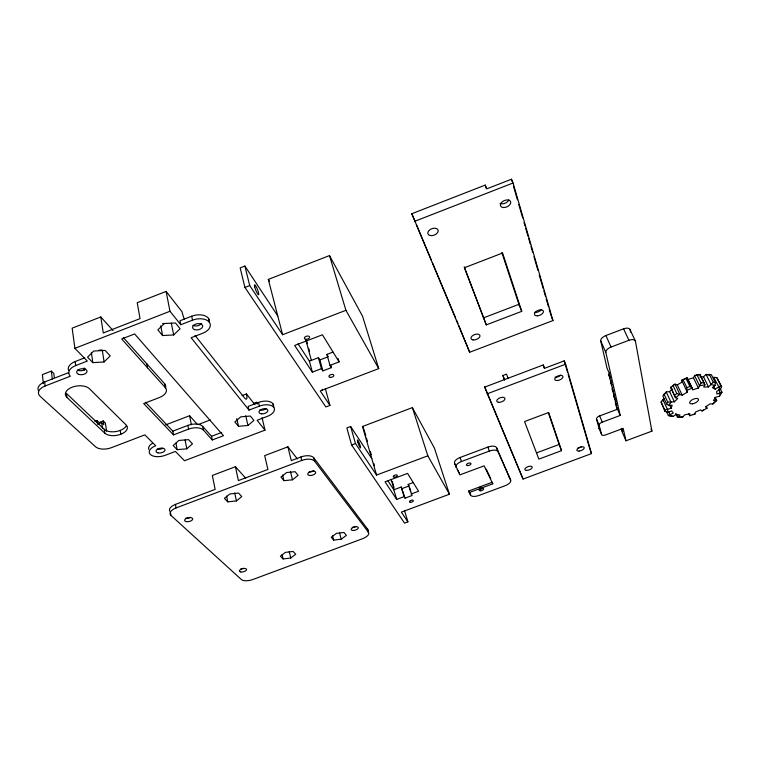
<?xml version="1.0" encoding="UTF-8"?>
<svg xmlns="http://www.w3.org/2000/svg" width="760" height="760" viewBox="0 0 760 760"><rect width="100%" height="100%" fill="white"/><g stroke="black" fill="none" stroke-linecap="round" stroke-linejoin="round"><path stroke-width="1.14" d="M611.116 380.095L610.565 381.976L611.952 385.139L609.729 378.375L609.9 376.238M720.024 388.284L722 392.236L716.899 394.06L716.689 391.324L720.233 389.557L713.649 377.226L716.851 377.673L720.822 385.624L715.16 389.148L712.376 387.657L715.056 385.396L715.35 382.651L711.369 374.651L706.125 374.471L703.475 376.751L699.922 376.837M686.622 390.526L686.936 387.762L683.059 379.696L681.692 380.256L682.375 381.938L677.303 384.873L675.003 384.132L673.008 385.519L676.827 393.585L682.176 395.133L687.287 392.198L686.622 390.526L692.16 388.103L687.192 377.844L681.692 380.256L687.287 392.198M688.693 413.715L689.643 415.72L695.048 414.038L695.286 412.167L700.635 409.849L702.078 410.998L707.056 408.187L706.078 406.182M670.653 387.429L675.003 384.132L679.877 394.402L675.488 397.689L670.672 387.286L675.488 397.689L677.797 398.401L674.386 401.822L667.764 402.125L666.577 403.921L668.781 405.565L672.153 405.184L671.213 408.272L664.772 410.039L661.077 402.04L662.834 399.447L664.649 398.772M616.911 409.45L617.424 407.588M609.453 372.856L608.893 374.747L610.289 377.929L609.188 373.122L607.078 368.324L600.732 340.926A6.308 3.201 -23.6 0 1 605.9 335.53L623.618 328.823A6.327 3.201 -24.1 0 1 630.135 329.812L635.436 341.249L651.918 431.148L625.983 440.791L623.153 428.374L605.568 434.929A3.762 1.691 -21.9 0 1 601.616 434.596L599.127 425.191A3.819 1.738 -22 0 1 602.262 422.151L620.207 415.454L616.151 406.134L615.372 402.791L615.894 400.928M615.372 402.791L616.731 405.897L613.804 395.998L614.336 394.126M613.804 395.998L615.172 399.123L612.199 389.063L612.74 387.191M715.35 382.651L713.279 382.261L708.5 386.945L703.75 387.077L704.909 384.845L699.922 374.462L694.554 375.554L693.433 377.805L687.857 379.534L687.192 377.844L683.059 379.696M715.255 397.537L716.708 400.482L713.422 400.52L715.778 397.185L719.35 396.302L720.48 393.176L718.475 389.139M722 392.236L719.35 396.302M720.233 389.557L721.639 386.802L716.851 377.673M687.857 379.534L692.816 389.785L698.411 388.046L701.005 383.012L703.874 382.498L704.909 384.845L699.561 385.805L694.554 375.554L699.884 374.613M672.277 388.844L669.579 391.59L666.216 391.96L662.843 395.894L666.577 403.921M665.114 393.651L666.216 391.96L671.004 402.202L668.781 405.565M675.707 413.506L677.549 417.459L682.832 416.993L684.693 414.817L689.871 413.849L689.643 415.72L690.232 415.454M104.091 361.969L110.219 355.889L105.089 350.408L93.698 351.053L87.581 357.219L92.834 362.644L104.091 361.969L102.277 350.008L98.923 350.198M164.312 323.57L157.852 329.878L162.583 335.54L173.65 334.951L180.111 328.728L175.512 323.01L162.555 323.57M706.297 408.5L707.056 408.187L705.622 407.027L709.973 403.854L712.775 404.016L716.233 400.681L714.742 397.67M716.708 400.482L712.775 404.016M186.78 448.808L192.46 443.83L188.537 439.641L178.838 440.467L173.156 445.512L177.175 449.663L186.78 448.808L185.107 440.012M247.94 425.505L253.878 420.413L250.363 416.052L240.806 416.812L234.859 421.962L238.478 426.284L247.94 425.505L245.717 415.701M236.417 500.944L241.784 496.575L238.507 493.069L229.786 493.971L224.409 498.389L227.772 501.856L236.417 500.944L234.716 492.889M292.486 479.807L298.072 475.351L295.137 471.713L286.539 472.558L280.944 477.061L283.964 480.671L292.486 479.807L290.538 471.827M290.738 557.992L295.726 554.249L293.084 551.437L285.399 552.387L280.402 556.158L283.109 558.952L290.738 557.992L289.247 551.608M674.471 395.352L676.827 393.585M341.212 539.201L346.37 535.392L344.014 532.466L336.423 533.368L331.255 537.216L333.678 540.122L341.212 539.201L339.549 532.864M666.52 411.559L668.363 415.53L669.902 416.262L673.075 416.385L676.153 414.39L680.029 414.998L677.549 417.459M702.078 410.998L703.636 410.001M686.936 387.762L689.909 386.46L692.16 388.103L692.816 389.785M113.05 330.572L100.814 316.948L72.153 328.159L74.898 348.337L87.314 361.066L75.706 365.579A13.081 7.438 -7.1 0 0 70.357 376.2L45.134 385.994A13.034 7.22 -6.5 0 0 40.128 396.302L95.551 446.766A11.913 6.232 -8.8 0 0 111.387 447.688L144.865 434.872L155.714 445.74A11.428 5.909 -10.5 0 0 150.261 454.413A11.428 5.909 -10.5 0 0 165.252 455.297L175.408 451.421L184.5 460.75L264.983 430.131L262.058 417.648M184.3 319A12.483 2.888 67.7 0 1 182.039 311.742L166.107 291.412L137.218 302.708L140.03 318.63L103.274 332.975L100.814 316.948M277.742 315.875L244.9 266.048L240.16 267.9L244.919 287.451L325.869 406.97L329.945 405.412L325.375 388.797M411.815 213.721L485.222 185.098L486.78 188.85L511.451 179.236L513.076 182.998L552.966 320.568L469.67 352.25L411.815 213.721L415.473 222.423M74.898 348.337L169.983 311.267L180.756 324.738L192.508 320.169A12.873 7.724 -10.8 0 1 209.275 322.183A12.873 7.724 -10.8 0 1 202.701 333.26L191.149 337.744L248.985 410.106L259.407 406.125A11.314 6.08 -13.4 0 1 273.762 407.284A11.314 6.08 -13.4 0 1 267.377 416.356L257.108 420.27L264.983 430.131M244.919 287.451L249.717 285.579L282.615 334.723L345.914 310.298L378.736 368.609L320.245 390.925L329.945 405.412M414.561 221.369L513.076 182.998M282.615 334.723L268.308 279.404L329.498 255.578L362.577 316.274L378.736 368.609M68.618 370.443A13.053 7.457 -7 0 1 75.164 361.541L84.635 357.865M209.361 320.169A12.844 7.742 -10.7 0 0 191.691 316.207L179.958 320.777L180.756 324.738M54.302 377.435L53.827 373.502L51.347 371.117L42.37 374.613L43.415 383.695M38.408 390.611A13.005 7.239 -6.4 0 1 44.659 381.957L68.732 372.599M94.819 421.306L96.919 420.498L99.076 422.56L103.255 420.954L105.383 422.997L106.58 431.138M97.46 424.279L101.65 422.655L103.806 424.716L103.255 420.954M298.024 343.834L309.387 361.142L318.411 357.675L319.856 359.936L322.876 370.889L331.408 367.631L330.79 365.437M331.408 367.631L329.992 365.38L326.904 354.416L332.937 352.108M319.856 359.936L328.329 356.687M165.689 424.878L189.582 415.72L197.381 424.403M242.07 395.608L246.449 393.937L254.913 404.748M329.992 365.38L339.093 361.893L322.43 334.78L294.68 345.458L312.351 372.134L321.433 368.657L322.876 370.889M145.454 402.258L172.833 431.148L187.862 425.401A11.409 6.042 -11.3 0 1 202.749 426.464L211.527 436.297L212.277 439.964L223.478 435.698L134.634 333.944L121.676 338.988L165.347 387.666A12.274 6.83 -9.8 0 1 159.486 397.49L143.697 403.57L173.517 434.891L188.584 429.124A11.438 6.023 -11.3 0 1 203.49 430.169L212.277 439.964M198.123 424.593L210.292 419.938M253.469 403.437L256.785 402.163L257.26 404.187M273.467 406.78A11.286 6.099 -13.4 0 0 269.524 401.603A11.286 6.099 -13.4 0 0 258.542 402.439L248.14 406.419L248.985 410.106M483.616 317.822L518.899 304.342L521.731 311.353L486.295 324.881L464.426 267.729L502.588 253.013L521.731 311.353M211.527 436.297L221.692 432.421M245.689 478.144L235.41 466.716L212.344 475.456L215.146 489.392L175.456 504.393A10.431 4.978 -11.5 0 0 169.879 511.366M297.378 458.935L287.888 446.823L264.68 455.62L267.89 469.452L238.383 480.605L235.41 466.716M371.792 458.584L350.635 426.493L346.835 427.927L351.623 444.999L404.538 523.117L407.901 521.864L404.577 510.758M449.445 494.219L427.832 455.82L376.561 475.057L362.491 426.502L412.366 407.626L434.406 448.077L449.445 494.219L401.375 512.126L407.901 521.864M502.892 375.497L504.573 379.858L502.892 375.497L506.492 374.138L508.174 378.565M484.709 387.087L543.239 364.962L544.587 368.286L564.224 360.867L565.611 364.202L591.536 453.596L523.051 479.056L484.709 387.087L523.051 479.056M170.506 512.791L170.971 515.432L241.357 579.528A9.139 3.895 -13.6 0 0 252.928 579.481L362.606 538.697A9.091 3.99 -16 0 0 368.448 532.247L367.574 529.083L313.728 457.757A10.326 5.139 -14.6 0 0 300.846 456.998L291.279 460.608L287.888 446.823M170.971 515.432A10.45 4.959 -11.5 0 1 176.092 507.927L301.71 460.465A10.345 5.13 -14.7 0 1 314.621 461.215L368.448 532.247M351.623 444.999L355.471 443.545L376.561 475.057M487.169 393.822L565.611 364.202M620.207 415.454L605.825 352.422A6.346 3.163 -23.5 0 1 611.049 347.044L628.9 340.299A6.365 3.163 -24 0 1 635.436 341.249M492.756 483.825L484.167 465.823L459.885 474.886L454.603 463.391A7.628 3.581 -18.6 0 1 460.085 457.491L487.92 447.07A7.647 3.591 -19.4 0 1 496.584 447.688L510.663 480.206A7.306 3.249 -19.4 0 1 505.172 485.706L478.838 495.492A7.286 3.24 -18.7 0 1 470.544 495.131L468.673 491.026L492.214 482.267L492.756 483.825L469.205 492.584M455.952 467.409A7.647 3.572 -18.6 0 1 461.443 461.519L489.345 451.079A7.667 3.581 -19.4 0 1 498.019 451.677L510.663 480.206M387.999 480.909L393.832 489.792L401.223 487.027L405.08 498.123L412.062 495.51L408.187 484.424L413.478 482.448M402.192 488.528L409.137 485.934L408.187 484.424M601.616 434.596L599.022 428.431L596.505 418.959A3.809 1.758 -22.1 0 1 599.621 415.91L617.5 409.231M411.122 494.019L418.57 491.245L407.597 473.394L385.044 481.84L396.691 499.406L404.12 496.631L405.08 498.123M536.484 452.912L559.113 444.467L548.35 412.642M561.564 450.67L538.859 459.125L524.552 421.553L548.672 412.509L561.564 450.67L559.113 444.467M661.077 402.04L664.99 411.454L667.964 412.291L671.602 410.932L673.284 413.012L668.363 415.53M693.12 414.561L695.048 414.038M682.832 416.993L678.176 417.173L676.77 414.152M715.056 385.396L711.179 384.674L706.125 374.471L709.033 375.031M673.075 416.385L670.197 415.017L668.79 411.977M470.639 494.237L468.673 491.026M66.909 397.394L104.852 433.209A12.037 6.403 -8.9 0 0 120.821 434.245A12.037 6.403 -8.9 0 0 126.169 425.02L89.395 388.692A12.816 7.106 -7.3 0 0 72.114 387.21A12.816 7.106 -7.3 0 0 66.909 397.394L66.395 393.395L104.291 429.352A12.008 6.412 -8.9 0 0 115.767 431.575A12.008 6.412 -8.9 0 0 126.16 426.037M123.367 337.592L164.644 383.8A12.245 6.849 -9.7 0 1 165.461 388.123M195.035 335.407L244.397 397.784A11.239 2.384 68.7 0 0 246.449 393.937M720.822 385.624L721.639 386.802M268.308 279.404L269.467 281.209M362.491 426.502L363.584 428.203M326.904 354.416L327.854 355.937M457.292 469.376L459.344 473.29M454.603 463.391L456.484 466.972M709.298 374.252L713.279 382.261M713.649 386.099L715.16 389.148M703.475 376.751L708.5 386.945M699.922 374.462L703.874 382.498M697.072 374.965L701.005 383.012M693.433 377.805L698.411 388.046M686.014 378.394L689.909 386.46M677.303 384.873L682.176 395.133M486.276 469.195L490.703 478.486M669.579 391.59L674.386 401.822M669.313 404.206L671.213 408.272M664.021 394.079L667.764 402.125M623.618 328.823L628.9 340.299M651.016 429.144L651.918 431.148M605.9 335.53L611.049 347.044M600.732 340.926L605.825 352.422M612.199 389.063L613.577 392.207L610.565 381.976M625.983 440.791L622.06 431.718L621.347 428.63L622.658 431.651L621.936 428.545M599.621 415.91L602.262 422.151M596.505 418.959L599.127 425.191M551.513 317.119L552.966 320.568M416.385 224.599L431.471 260.471M432.392 262.647L455.696 318.098M456.617 320.273L457.985 323.532M458.897 325.707L469.67 352.25M590.283 450.547L591.536 453.596M464.208 266.798L486.295 324.881M496.584 447.688L498.019 451.677M487.92 447.07L489.345 451.079M460.085 457.491L461.443 461.519M470.012 493.572L470.544 495.131M501.847 252.481L519.375 305.786M485.222 185.098L486.315 188.48M543.239 364.962L544.331 368.344M412.366 407.626L427.832 455.82M409.783 488.062L410.761 491.255M401.223 487.027L404.12 496.631M329.498 255.578L345.914 310.298M392.302 481.593L393.993 487.283M391.172 479.55L394.108 489.44M393.832 489.792L396.691 499.406M511.451 179.236L512.116 181.516M513.437 186.076L517.408 199.747M518.738 204.307L522.709 217.977M524.029 222.537L525.027 225.957M525.683 228.237L528 236.208M528.665 238.488L530.318 244.188M530.983 246.468L532.636 252.168M533.966 256.719L537.938 270.398M539.258 274.959L543.239 288.629M543.894 290.909L545.556 296.609M546.212 298.889L548.53 306.859M549.195 309.139L551.181 315.979M564.224 360.867L567.52 372.219M568.186 374.49L589.95 449.416M363.897 429.305L365.826 435.936M366.462 438.14L367.422 441.455M370.31 451.392L371.269 454.708M373.815 463.495L374.452 465.68M338.143 358.615L339.093 361.893M350.635 426.493L355.471 443.545M318.411 357.675L321.433 368.657M306.498 340.347L307.42 343.719M308.636 348.222L309.558 351.595M305.815 339.919L311.315 360.192M309.387 361.142L312.351 372.134M313.728 457.757L314.621 461.215M332.585 535.876L333.678 540.122M300.846 456.998L301.71 460.465M244.9 266.048L249.717 285.579M272.897 403.674L273.79 407.322M282.596 474.952L283.964 480.671M258.542 402.439L259.407 406.125M608.893 374.747L609.729 378.375M282.131 554.677L283.109 558.952M236.787 418.637L238.478 426.284M208.468 318.316L209.323 322.24M191.691 316.207L192.508 320.169M226.584 496.09L227.772 501.856M202.749 426.464L203.49 430.169M166.107 291.412L169.983 311.267M189.582 415.72L191.339 424.755M171.351 323.133L173.65 334.951M187.862 425.401L188.584 429.124M630.135 329.812L630.572 332.13M160.759 325.841L162.583 335.54M175.959 443.042L177.175 449.663M164.644 383.8L165.347 387.666M172.833 431.148L173.517 434.891M175.456 504.393L176.092 507.927M146.841 363.878L147.535 367.802M664.772 410.039L664.99 411.454M663.109 401.233L662.834 399.447L667.556 409.64L667.964 412.291M120.222 430.407L120.821 434.245M104.291 429.352L104.852 433.209M91.409 352.83L92.834 362.644M101.65 422.655L102.477 428.345M96.919 420.498L97.318 423.329M84.094 367.897L84.417 370.158M75.164 361.541L75.706 365.579M51.347 371.117L52.307 379.059M44.659 381.957L45.134 385.994M322.287 389.243A4.665 0.694 69 0 1 321.974 390.345M560.804 375.05A4.351 2.175 -21.9 0 1 555.075 377.216M581.561 446.633A3.895 1.748 -21.3 0 1 577.923 447.991M266 408.614A4.513 2.441 -13.4 0 1 259.787 410.01M201.542 323.409A5.139 3.097 -10.7 0 1 192.859 325.261M148.761 449.369A11.4 5.928 -10.4 0 1 152.57 443.184M85.68 368.942A5.215 2.983 -7 0 1 77.491 370.072M162.754 448.286A4.56 2.365 -10.4 0 1 157.291 449.141M367.574 529.083A9.072 4.009 -16 0 1 367.384 531.781M355.794 526.414A3.676 1.643 -15.8 0 1 352.241 527.278M313.823 470.62A4.075 1.995 -14.8 0 1 309.101 472.055M243.675 568.252A3.696 1.605 -13.4 0 1 240.91 568.774M190.57 517.294A4.114 1.938 -11.8 0 1 185.668 518.139M599.716 429.077A3.752 1.7 -22 0 1 599.022 428.431M482.334 488.414A2.28 1.016 -18.8 0 1 479.247 489.164M479.398 487.616A2.28 1.016 -18.8 0 1 480.976 486.922M509.267 476.339A7.286 3.268 -19.4 0 1 509.257 477.679M508.896 199.937A5.472 3.429 -24 0 1 500.099 203.357M541.167 309.918A4.769 2.612 -22.5 0 1 534.888 312.312M410.4 502.303A2.042 0.931 -17.2 0 0 413.364 500.755A2.042 0.931 -17.2 0 0 410.4 500.64A2.042 0.931 -17.2 0 0 410.4 502.303M394.288 477.175A2.137 1.016 -17 0 0 397.366 475.541A2.137 1.016 -17 0 0 394.25 475.37A2.137 1.016 -17 0 0 394.288 477.175M357.751 442.073A4.266 0.58 69.5 0 0 360.459 447.906A4.266 0.58 69.5 0 0 358.701 441.75A4.266 0.58 69.5 0 0 357.751 442.073M330.277 377.378A2.508 1.387 -15.6 0 0 333.83 375.354A2.508 1.387 -15.6 0 0 330.04 374.965A2.508 1.387 -15.6 0 0 330.277 377.378M305.852 339.302A2.651 1.548 -14.9 0 0 309.577 337.117A2.651 1.548 -14.9 0 0 305.52 336.623A2.651 1.548 -14.9 0 0 305.852 339.302M254.685 286.9A5.367 0.912 68.1 0 0 258.447 294.747A5.367 0.912 68.1 0 0 256.68 287.679A5.367 0.912 68.1 0 0 254.685 286.9M498.55 402.315A4.322 2.166 -20.2 0 0 504.972 398.876A4.322 2.166 -20.2 0 0 499.035 398.269A4.322 2.166 -20.2 0 0 498.55 402.315M526.414 470.402A3.876 1.738 -20 0 0 532.2 467.428A3.876 1.738 -20 0 0 526.965 467.096A3.876 1.738 -20 0 0 526.414 470.402M557.346 380.532A4.361 2.166 -21.9 0 0 562.913 376.428A4.361 2.166 -21.9 0 0 556.263 376.922A4.361 2.166 -21.9 0 0 557.346 380.532M579.149 451.07A3.895 1.738 -21.3 0 0 584.202 447.583A3.895 1.738 -21.3 0 0 578.284 448.172A3.895 1.738 -21.3 0 0 579.149 451.07M79.059 374.49A5.234 2.973 -7.1 0 0 87.039 371.412A5.234 2.973 -7.1 0 0 79.42 369.284A5.234 2.973 -7.1 0 0 79.059 374.49M157.909 452.855A4.569 2.365 -10.5 0 0 165.005 450.158A4.569 2.365 -10.5 0 0 158.621 448.628A4.569 2.365 -10.5 0 0 157.909 452.855M261.611 413.839A4.522 2.432 -13.4 0 0 267.843 410.286A4.522 2.432 -13.4 0 0 260.822 409.697A4.522 2.432 -13.4 0 0 261.611 413.839M194.607 329.64A5.149 3.087 -10.8 0 0 202.701 326.515A5.149 3.087 -10.8 0 0 195.624 324.14A5.149 3.087 -10.8 0 0 194.607 329.64M353.087 530.471A3.686 1.634 -15.9 0 0 358.321 527.734A3.686 1.634 -15.9 0 0 352.839 527.601A3.686 1.634 -15.9 0 0 353.087 530.471M309.956 475.475A4.075 1.995 -14.8 0 0 315.666 472.368A4.075 1.995 -14.8 0 0 309.472 472.036A4.075 1.995 -14.8 0 0 309.956 475.475M240.758 571.947A3.705 1.596 -13.4 0 0 246.582 569.781A3.705 1.596 -13.4 0 0 241.661 568.974A3.705 1.596 -13.4 0 0 240.758 571.947M186.285 521.616A4.114 1.928 -11.8 0 0 192.698 519.213A4.114 1.928 -11.8 0 0 187.036 518.111A4.114 1.928 -11.8 0 0 186.285 521.616M480.215 490.779A2.28 1.016 -18.8 0 0 483.588 489.041A2.28 1.016 -18.8 0 0 480.405 488.889A2.28 1.016 -18.8 0 0 480.215 490.779M467.485 465.595A2.384 1.111 -18.8 0 0 471 463.762A2.384 1.111 -18.8 0 0 467.656 463.552A2.384 1.111 -18.8 0 0 467.485 465.595M692.54 403.807A4.779 2.109 -24 0 0 698.459 399.256A4.779 2.109 -24 0 0 691.22 400.406A4.779 2.109 -24 0 0 692.54 403.807M430.322 235.534A5.425 3.41 -20.7 0 0 438.226 230.85A5.425 3.41 -20.7 0 0 430.483 229.358A5.425 3.41 -20.7 0 0 430.322 235.534M473.024 339.91A4.74 2.593 -20.4 0 0 479.997 336.015A4.74 2.593 -20.4 0 0 473.404 335.122A4.74 2.593 -20.4 0 0 473.024 339.91M503.861 207.565A5.481 3.42 -23.9 0 0 510.672 201.761A5.481 3.42 -23.9 0 0 502.161 201.865A5.481 3.42 -23.9 0 0 503.861 207.565M537.339 315.837A4.779 2.603 -22.5 0 0 543.381 311.135A4.779 2.603 -22.5 0 0 536.047 311.505A4.779 2.603 -22.5 0 0 537.339 315.837"/></g></svg>
